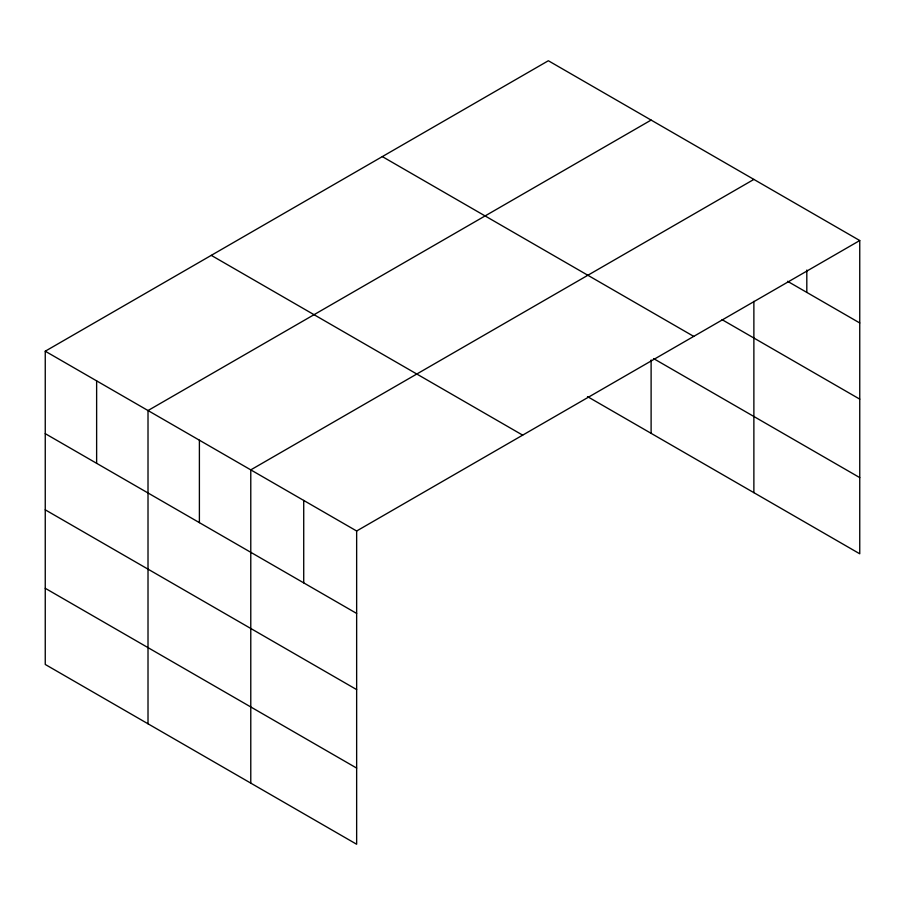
<?xml version="1.0" encoding="UTF-8"?>
<svg xmlns="http://www.w3.org/2000/svg" width="905" height="905" viewBox="0 0 905 905"><rect width="100%" height="100%" fill="white"/><g stroke="black" fill="none" stroke-linecap="round" stroke-linejoin="round"><path stroke-width="1.36" d="M753.876 301.342L753.876 492.659M45.25 351.208L356.649 530.997L356.649 844.252L45.25 664.462L45.25 351.208L548.351 60.748L859.75 240.538L859.75 553.792L587.492 396.605M651.114 120.082L148.013 410.542L148.013 723.796M753.876 179.416L250.776 469.876L250.776 783.119M356.649 530.997L859.75 240.538M787.565 281.297L859.75 322.972M722.066 319.657L859.75 399.139M382.329 156.599L693.728 336.389M653.557 358.572L859.75 477.614M211.272 255.357L522.671 435.147M45.25 433.653L356.649 613.432M45.25 509.82L356.649 689.599M45.25 588.295L356.649 768.085M806.808 270.052L806.808 292.417M651.114 359.986L651.114 433.325M303.718 500.431L303.718 582.877M199.394 440.203L199.394 522.649M96.631 380.881L96.631 463.315"/></g></svg>
